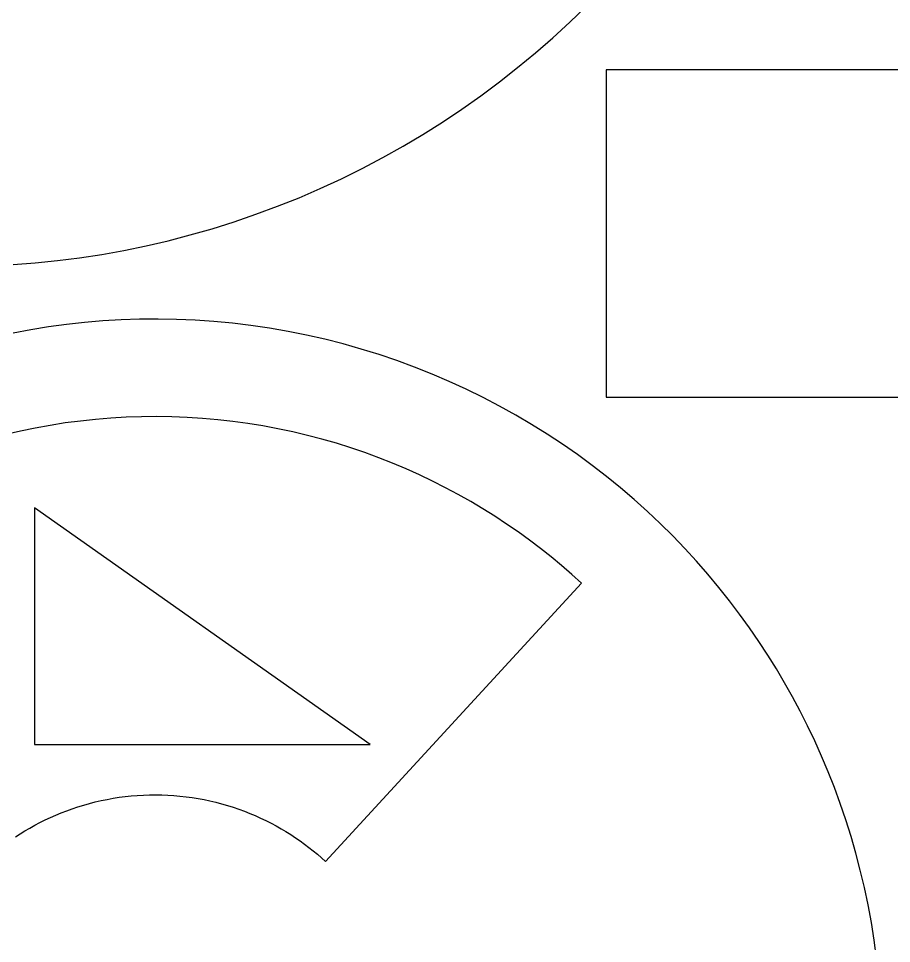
# Model space of a CAD drawing. Header units: millimetres. Extents: x -200 to 233, y -111 to 195.
# Drawn here: x 62.4 to 124.9, y -6.7 to 59.4 of the extents above; entities that cross this region are included whole.
import ezdxf

# ---------------------------------------------------------------- set-up
doc = ezdxf.new("R2010")
doc.units = ezdxf.units.MM
doc.header["$MEASUREMENT"] = 0
doc.layers.add('Default', color=18, linetype='Continuous', true_color=0x000000)

msp = doc.modelspace()

# ---------------------------------------------------------------- linework, layer by layer
at = {"layer": 'Default', "color": 1, "true_color": 0xff0000}
for points in [[(62.051, 41.816), (63.627, 41.94), (65.208, 42.103), (66.792, 42.306), (68.379, 42.55), (69.966, 42.835), (71.552, 43.161), (73.135, 43.528), (74.715, 43.937), (76.288, 44.388), (77.854, 44.88), (79.412, 45.414), (80.958, 45.988), (82.493, 46.604), (84.013, 47.26), (85.519, 47.955), (87.007, 48.691), (88.476, 49.465), (89.926, 50.277), (91.354, 51.126), (92.759, 52.012), (94.14, 52.933), (95.495, 53.889), (96.824, 54.878), (98.124, 55.899), (99.395, 56.951), (100.635, 58.033), (101.845, 59.143), (103.022, 60.281)], [(144.45, 55.754), (104.45, 55.754)], [(104.45, 55.754), (104.45, 32.34)], [(123.795, -7.762), (123.622, -6.479), (123.418, -5.208), (123.184, -3.949), (122.921, -2.704), (122.629, -1.472), (122.31, -0.256), (121.963, 0.944), (121.591, 2.128), (121.193, 3.294), (120.771, 4.442), (120.325, 5.571), (119.857, 6.681), (119.368, 7.771), (118.858, 8.841), (118.328, 9.889), (117.78, 10.917), (117.214, 11.923), (116.625, 12.916), (116.01, 13.904), (115.366, 14.887), (114.695, 15.864), (113.996, 16.833), (113.269, 17.793), (112.514, 18.743), (111.731, 19.683), (110.92, 20.611), (110.081, 21.525), (109.215, 22.425), (108.321, 23.31), (107.401, 24.179), (106.454, 25.03), (105.48, 25.862), (104.481, 26.674), (103.457, 27.465), (102.409, 28.234), (101.336, 28.98), (100.241, 29.702), (99.123, 30.398), (97.984, 31.069), (96.825, 31.712), (95.646, 32.327), (94.448, 32.914), (93.233, 33.471), (92.001, 33.997), (90.754, 34.492), (89.493, 34.956), (88.22, 35.387), (86.935, 35.786), (85.639, 36.151), (84.334, 36.482), (83.022, 36.78), (81.703, 37.043), (80.38, 37.272), (79.052, 37.467), (77.722, 37.627), (76.392, 37.752), (75.061, 37.843), (73.732, 37.9), (72.406, 37.922), (71.085, 37.911), (69.769, 37.867), (68.459, 37.789), (67.157, 37.68), (65.865, 37.538), (64.582, 37.365), (63.311, 37.161), (62.052, 36.927)], [(104.45, 32.34), (144.45, 32.34)], [(102.699, 19.038), (101.99, 19.678), (101.262, 20.307), (100.514, 20.925), (99.748, 21.532), (98.963, 22.126), (98.159, 22.707), (97.337, 23.274), (96.497, 23.826), (95.639, 24.363), (94.764, 24.884), (93.872, 25.387), (92.963, 25.873), (92.039, 26.341), (91.098, 26.79), (90.143, 27.219), (89.173, 27.627), (88.19, 28.014), (87.193, 28.38), (86.184, 28.723), (85.163, 29.044), (84.132, 29.341), (83.09, 29.614), (82.039, 29.864), (80.98, 30.088), (79.913, 30.287), (78.839, 30.461), (77.759, 30.609), (76.675, 30.731), (75.587, 30.827), (74.495, 30.896), (73.402, 30.939), (72.308, 30.956), (71.213, 30.946), (70.12, 30.909), (69.028, 30.846), (67.939, 30.756), (66.854, 30.64), (65.774, 30.498), (64.699, 30.33), (63.631, 30.137), (62.57, 29.919), (61.518, 29.676)], [(87.584, 7.521), (63.584, 24.429)], [(63.584, 24.429), (63.584, 7.521)], [(84.379, -0.841), (102.699, 19.038)], [(63.584, 7.521), (87.584, 7.521)], [(62.21, 0.909), (62.547, 1.128), (62.891, 1.34), (63.242, 1.546), (63.599, 1.746), (63.964, 1.938), (64.334, 2.123), (64.711, 2.3), (65.094, 2.469), (65.483, 2.63), (65.877, 2.783), (66.276, 2.927), (66.68, 3.062), (67.089, 3.187), (67.502, 3.304), (67.919, 3.411), (68.339, 3.508), (68.763, 3.595), (69.19, 3.673), (69.62, 3.74), (70.051, 3.796), (70.485, 3.843), (70.92, 3.879), (71.357, 3.904), (71.794, 3.919), (72.231, 3.923), (72.669, 3.916), (73.106, 3.899), (73.542, 3.871), (73.977, 3.833), (74.41, 3.784), (74.842, 3.725), (75.271, 3.655), (75.697, 3.576), (76.121, 3.486), (76.541, 3.386), (76.957, 3.277), (77.37, 3.158), (77.778, 3.03), (78.181, 2.893), (78.579, 2.747), (78.972, 2.592), (79.36, 2.429), (79.742, 2.257), (80.118, 2.078), (80.487, 1.891), (80.851, 1.697), (81.207, 1.496), (81.557, 1.287), (81.9, 1.073), (82.236, 0.852), (82.564, 0.626), (82.886, 0.393), (83.199, 0.156), (83.506, -0.087), (83.804, -0.334), (84.095, -0.585), (84.379, -0.841)]]:
    msp.add_lwpolyline(points, dxfattribs=at)

doc.saveas('drawing.dxf')
